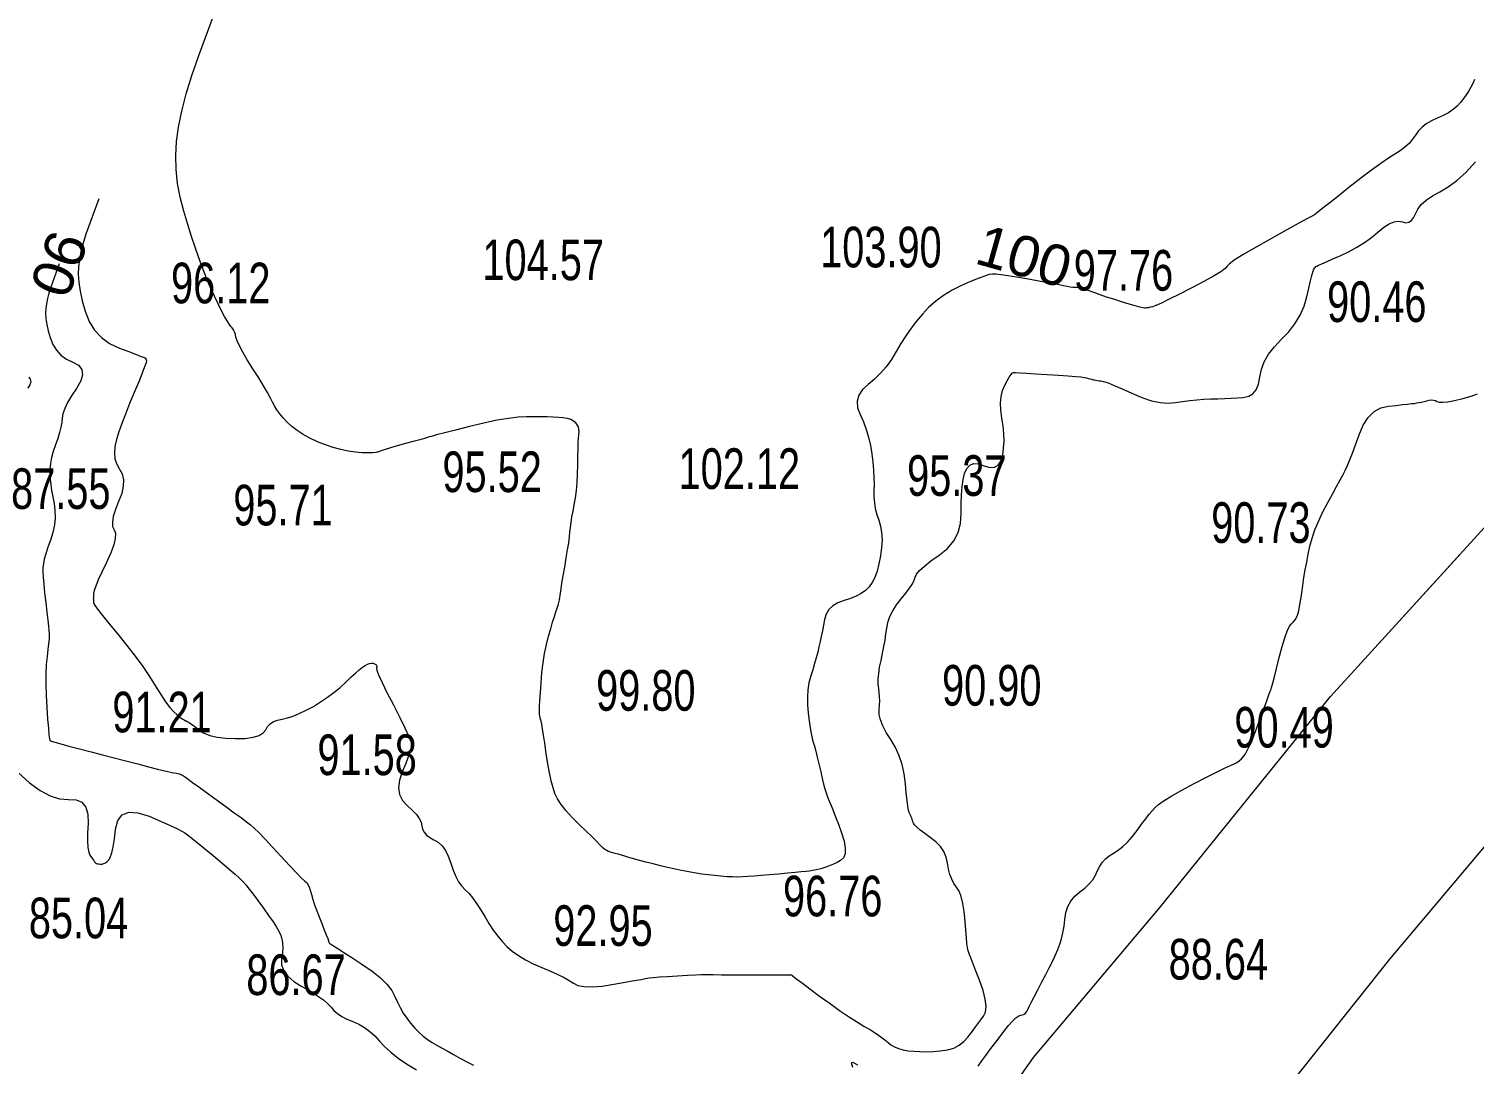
# Model space of a CAD drawing. Header units: metres. Extents: x 431726 to 434411, y 2469261 to 2472412.
# Drawn here: x 433354.3 to 433496.6, y 2471807.9 to 2471909.9 of the extents above; entities that cross this region are included whole.
import ezdxf
from ezdxf.enums import TextEntityAlignment as Align

# ---------------------------------------------------------------- set-up
doc = ezdxf.new("R2010")
doc.units = ezdxf.units.M
doc.header["$MEASUREMENT"] = 0
for name, color, linetype, lineweight in [('CAO DO', 8, 'Continuous', 18), ('duong nhua-ks', 8, 'Continuous', 18), ('MH_DongMuc', 8, 'Continuous', 18), ('MH_DongMuc_Con', 8, 'Continuous', 18)]:
    doc.layers.add(name, color=color, linetype=linetype, lineweight=lineweight)
doc.styles.get("Standard").update_dxf_attribs({"font": 'arial.ttf'})

msp = doc.modelspace()

# ---------------------------------------------------------------- linework, layer by layer
at = {"layer": 'duong nhua-ks', "color": 8, "lineweight": 0}
for points in [[(433368.33, 2471556.01), (433362.87, 2471564.74), (433357.7, 2471576.06), (433353.59, 2471590.62), (433351.42, 2471603.51), (433351.04, 2471615.11), (433352.76, 2471628.58), (433355.38, 2471640.64), (433357.55, 2471646.91), (433364.81, 2471658.81), (433379.7, 2471682.97), (433394.74, 2471705.12), (433412.62, 2471728.84), (433427.36, 2471748.89), (433443.82, 2471767.89), (433457.22, 2471781.68), (433469.72, 2471794.85), (433488.35, 2471818.26), (433505.56, 2471838.7), (433519.47, 2471858.22), (433538.03, 2471883.43), (433551.65, 2471901.7), (433556.9, 2471909.5), (433562.65, 2471919.21)], [(433279.23, 2471625.59), (433293.35, 2471635.18), (433311.92, 2471649.87), (433331.01, 2471667.22), (433349.58, 2471686.45), (433369.7, 2471706.2), (433396.39, 2471734.57), (433409.85, 2471750.52), (433423.6, 2471766.84), (433429.29, 2471774.81), (433442.06, 2471792.73), (433453.25, 2471808.58), (433465.72, 2471823.36), (433482.51, 2471844.12), (433498.96, 2471862.2), (433513.62, 2471877.63), (433525.68, 2471891.33), (433536.97, 2471905.48), (433541.88, 2471912.86)], [(433279.23, 2471625.59), (433293.35, 2471635.18), (433311.92, 2471649.87), (433331.01, 2471667.22), (433349.58, 2471686.45), (433369.7, 2471706.2), (433396.39, 2471734.57), (433409.85, 2471750.52), (433423.6, 2471766.84), (433429.29, 2471774.81), (433442.06, 2471792.73), (433453.25, 2471808.58), (433465.72, 2471823.36), (433482.51, 2471844.12), (433495.37, 2471858.25)], [(433368.33, 2471556.01), (433362.87, 2471564.74), (433357.7, 2471576.06), (433353.59, 2471590.62), (433351.42, 2471603.51), (433351.04, 2471615.11), (433352.76, 2471628.58), (433355.38, 2471640.64), (433357.55, 2471646.91), (433364.81, 2471658.81), (433379.7, 2471682.97), (433394.74, 2471705.12), (433412.62, 2471728.84), (433427.36, 2471748.89), (433443.82, 2471767.89), (433457.22, 2471781.68), (433469.72, 2471794.85), (433488.35, 2471818.26), (433505.56, 2471838.7), (433510.07, 2471845.03)]]:
    msp.add_lwpolyline(points, dxfattribs=at)
at = {"layer": 'MH_DongMuc', "color": 8, "lineweight": 0, "elevation": 90}
for points in [[(433357.31, 2471886.72), (433356.49, 2471884.44), (433356.31, 2471883.85), (433356.17, 2471883.3), (433356.07, 2471882.79), (433356.01, 2471882.33), (433355.99, 2471881.86), (433356.02, 2471881.34), (433356.11, 2471880.76), (433356.25, 2471880.13), (433356.43, 2471879.46), (433356.69, 2471878.79), (433357.05, 2471878.22), (433357.5, 2471877.74), (433358.04, 2471877.35), (433358.68, 2471877.05), (433359.24, 2471876.74), (433359.56, 2471876.33), (433359.63, 2471875.81), (433359.46, 2471875.19), (433359.04, 2471874.46), (433358.55, 2471873.72), (433358.16, 2471873.06), (433357.88, 2471872.48), (433357.7, 2471871.97), (433357.63, 2471871.54), (433357.58, 2471871.12), (433357.49, 2471870.65), (433357.36, 2471870.12), (433357.18, 2471869.54), (433356.96, 2471868.9), (433356.74, 2471868.25), (433356.58, 2471867.64), (433356.47, 2471867.06), (433356.41, 2471866.52), (433356.41, 2471866.02), (433356.44, 2471865.52), (433356.5, 2471864.98), (433356.58, 2471864.4), (433356.69, 2471863.78), (433356.82, 2471863.12), (433356.91, 2471862.43), (433356.93, 2471861.73), (433356.86, 2471861.01), (433356.7, 2471860.28), (433356.46, 2471859.53), (433356.21, 2471858.81), (433356.01, 2471858.18), (433355.86, 2471857.64), (433355.77, 2471857.18), (433355.73, 2471856.81), (433355.73, 2471856.4), (433355.76, 2471855.86), (433355.81, 2471855.17), (433355.89, 2471854.34), (433356, 2471853.37), (433356.12, 2471852.42), (433356.21, 2471851.64), (433356.28, 2471851.03), (433356.32, 2471850.6), (433356.35, 2471850.35), (433356.35, 2471850.12), (433356.33, 2471849.78), (433356.29, 2471849.32), (433356.22, 2471848.75), (433356.14, 2471848.06), (433356.06, 2471847.26), (433356.02, 2471846.36), (433356.01, 2471845.36), (433356.04, 2471844.25), (433356.11, 2471843.03), (433356.19, 2471841.89), (433356.26, 2471840.99), (433356.31, 2471840.34), (433356.36, 2471839.94), (433356.39, 2471839.78), (433356.53, 2471839.72), (433356.89, 2471839.61), (433357.48, 2471839.45), (433358.28, 2471839.24), (433359.31, 2471838.97), (433360.46, 2471838.68), (433361.6, 2471838.39), (433362.75, 2471838.09), (433363.9, 2471837.78), (433365.06, 2471837.48), (433366.12, 2471837.19), (433367.02, 2471836.97), (433367.73, 2471836.79), (433368.27, 2471836.67), (433368.63, 2471836.61), (433368.89, 2471836.56), (433369.14, 2471836.5), (433369.36, 2471836.41), (433369.57, 2471836.3), (433369.75, 2471836.17), (433370.02, 2471835.97), (433370.45, 2471835.65), (433371.06, 2471835.21), (433371.84, 2471834.65), (433372.79, 2471833.97), (433373.75, 2471833.28), (433374.57, 2471832.68), (433375.25, 2471832.19), (433375.77, 2471831.79), (433376.16, 2471831.48), (433376.53, 2471831.16), (433377.01, 2471830.68), (433377.62, 2471830.06), (433378.34, 2471829.29), (433379.18, 2471828.37), (433379.99, 2471827.48), (433380.65, 2471826.78), (433381.14, 2471826.27), (433381.47, 2471825.96), (433381.64, 2471825.84), (433381.73, 2471825.78), (433381.82, 2471825.62), (433381.93, 2471825.38), (433382.04, 2471825.04), (433382.17, 2471824.62), (433382.31, 2471824.13), (433382.48, 2471823.6), (433382.68, 2471823.02), (433382.92, 2471822.41), (433383.18, 2471821.75), (433383.43, 2471821.13), (433383.62, 2471820.64), (433383.76, 2471820.28), (433383.84, 2471820.05), (433383.86, 2471819.95), (433383.86, 2471819.9), (433383.9, 2471819.86), (433383.95, 2471819.8), (433384.03, 2471819.75), (433384.14, 2471819.69), (433384.35, 2471819.56), (433384.76, 2471819.3), (433385.36, 2471818.92), (433386.15, 2471818.41), (433387.14, 2471817.77), (433388.13, 2471817.08), (433388.96, 2471816.42), (433389.6, 2471815.78), (433390.08, 2471815.17), (433390.38, 2471814.59), (433390.62, 2471814.02), (433390.89, 2471813.48), (433391.2, 2471812.95), (433391.54, 2471812.44), (433391.92, 2471811.94), (433392.33, 2471811.47), (433392.73, 2471811.05), (433393.15, 2471810.68), (433393.57, 2471810.36), (433393.99, 2471810.09), (433394.45, 2471809.82), (433394.96, 2471809.53), (433395.53, 2471809.21), (433396.16, 2471808.86), (433396.85, 2471808.48), (433397.53, 2471808.12), (433398.13, 2471807.83)], [(433447.82, 2471807.72), (433448.16, 2471808.23), (433448.55, 2471808.77), (433448.96, 2471809.33), (433449.4, 2471809.91), (433449.86, 2471810.51), (433450.34, 2471811.14), (433450.79, 2471811.72), (433451.19, 2471812.16), (433451.52, 2471812.48), (433451.8, 2471812.67), (433452.01, 2471812.74), (433452.18, 2471812.76), (433452.34, 2471812.83), (433452.48, 2471812.94), (433452.6, 2471813.1), (433452.71, 2471813.31), (433452.84, 2471813.6), (433453.04, 2471814), (433453.31, 2471814.53), (433453.65, 2471815.17), (433454.05, 2471815.94), (433454.47, 2471816.73), (433454.83, 2471817.45), (433455.16, 2471818.1), (433455.43, 2471818.69), (433455.66, 2471819.21), (433455.86, 2471819.72), (433456.02, 2471820.27), (433456.15, 2471820.86), (433456.26, 2471821.5), (433456.33, 2471822.17), (433456.44, 2471822.84), (433456.64, 2471823.44), (433456.93, 2471823.98), (433457.32, 2471824.45), (433457.8, 2471824.87), (433458.3, 2471825.26), (433458.72, 2471825.66), (433459.08, 2471826.08), (433459.36, 2471826.52), (433459.57, 2471826.97), (433459.78, 2471827.4), (433460.04, 2471827.79), (433460.35, 2471828.14), (433460.72, 2471828.44), (433461.14, 2471828.7), (433461.59, 2471828.98), (433462.05, 2471829.34), (433462.51, 2471829.78), (433462.98, 2471830.31), (433463.45, 2471830.92), (433463.9, 2471831.54), (433464.3, 2471832.07), (433464.65, 2471832.53), (433464.96, 2471832.9), (433465.22, 2471833.2), (433465.56, 2471833.5), (433466.11, 2471833.89), (433466.89, 2471834.35), (433467.87, 2471834.91), (433469.08, 2471835.55), (433470.28, 2471836.17), (433471.28, 2471836.68), (433472.06, 2471837.07), (433472.64, 2471837.34), (433473.01, 2471837.5), (433473.26, 2471837.62), (433473.5, 2471837.77), (433473.72, 2471837.97), (433473.93, 2471838.21), (433474.12, 2471838.48), (433474.33, 2471838.86), (433474.58, 2471839.39), (433474.87, 2471840.08), (433475.2, 2471840.93), (433475.57, 2471841.94), (433475.93, 2471842.92), (433476.22, 2471843.7), (433476.43, 2471844.28), (433476.57, 2471844.66), (433476.64, 2471844.83), (433476.7, 2471845.02), (433476.81, 2471845.42), (433476.98, 2471846.05), (433477.19, 2471846.89), (433477.45, 2471847.96), (433477.73, 2471849.03), (433477.99, 2471849.9), (433478.24, 2471850.57), (433478.46, 2471851.03), (433478.67, 2471851.29), (433478.85, 2471851.46), (433479.01, 2471851.66), (433479.14, 2471851.89), (433479.25, 2471852.14), (433479.33, 2471852.41), (433479.4, 2471852.75), (433479.48, 2471853.18), (433479.56, 2471853.71), (433479.66, 2471854.34), (433479.76, 2471855.06), (433479.88, 2471855.83), (433480.01, 2471856.59), (433480.15, 2471857.36), (433480.3, 2471858.14), (433480.47, 2471858.91), (433480.68, 2471859.7), (433480.96, 2471860.52), (433481.31, 2471861.37), (433481.72, 2471862.25), (433482.21, 2471863.17), (433482.69, 2471864.05), (433483.1, 2471864.8), (433483.45, 2471865.45), (433483.73, 2471865.97), (433483.95, 2471866.38), (433484.14, 2471866.8), (433484.38, 2471867.37), (433484.65, 2471868.07), (433484.96, 2471868.91), (433485.31, 2471869.9), (433485.71, 2471870.85), (433486.21, 2471871.61), (433486.79, 2471872.18), (433487.46, 2471872.55), (433488.21, 2471872.72), (433488.95, 2471872.79), (433489.58, 2471872.86), (433490.09, 2471872.91), (433490.48, 2471872.96), (433490.76, 2471872.99), (433490.98, 2471873.03), (433491.22, 2471873.07), (433491.46, 2471873.12), (433491.71, 2471873.18), (433491.97, 2471873.25), (433492.22, 2471873.31), (433492.45, 2471873.33), (433492.65, 2471873.31), (433492.83, 2471873.26), (433492.97, 2471873.17), (433493.19, 2471873.09), (433493.55, 2471873.09), (433494.06, 2471873.15), (433494.72, 2471873.28), (433495.53, 2471873.48), (433496.34, 2471873.7), (433496.98, 2471873.91)], [(433435.45, 2471807.59), (433435.33, 2471808.03), (433435.48, 2471808.11), (433435.91, 2471807.85)]]:
    msp.add_lwpolyline(points, dxfattribs=at)
at = {"layer": 'MH_DongMuc_Con', "color": 8, "lineweight": 0}
for points, elevation in [([(433496.68, 2471904.89), (433496.51, 2471904.48), (433496.32, 2471904.12), (433496.1, 2471903.75), (433495.85, 2471903.38), (433495.58, 2471903), (433495.29, 2471902.62), (433494.96, 2471902.26), (433494.56, 2471901.92), (433494.1, 2471901.61), (433493.59, 2471901.33), (433493.01, 2471901.07), (433492.44, 2471900.81), (433491.93, 2471900.51), (433491.5, 2471900.17), (433491.15, 2471899.81), (433490.86, 2471899.4), (433490.58, 2471898.99), (433490.24, 2471898.59), (433489.83, 2471898.22), (433489.37, 2471897.87), (433488.84, 2471897.54), (433488.21, 2471897.15), (433487.44, 2471896.62), (433486.54, 2471895.96), (433485.49, 2471895.17), (433484.31, 2471894.24), (433483.18, 2471893.34), (433482.29, 2471892.64), (433481.65, 2471892.13), (433481.25, 2471891.81), (433481.09, 2471891.68), (433481.06, 2471891.65), (433481.03, 2471891.63), (433481, 2471891.61), (433480.97, 2471891.59), (433480.94, 2471891.58), (433480.74, 2471891.47), (433480.22, 2471891.18), (433479.37, 2471890.72), (433478.19, 2471890.07), (433476.68, 2471889.23), (433475.17, 2471888.38), (433473.97, 2471887.68), (433473.1, 2471887.14), (433472.55, 2471886.74), (433472.33, 2471886.49), (433472.13, 2471886.27), (433471.69, 2471885.95), (433470.99, 2471885.52), (433470.04, 2471884.99), (433468.84, 2471884.36), (433467.62, 2471883.74), (433466.62, 2471883.25), (433465.85, 2471882.87), (433465.29, 2471882.63), (433464.96, 2471882.51), (433464.75, 2471882.45), (433464.57, 2471882.41), (433464.42, 2471882.38), (433464.29, 2471882.37), (433464.19, 2471882.37), (433464.03, 2471882.39), (433463.73, 2471882.47), (433463.28, 2471882.6), (433462.68, 2471882.77), (433461.93, 2471883), (433461.15, 2471883.24), (433460.45, 2471883.46), (433459.83, 2471883.67), (433459.29, 2471883.86), (433458.84, 2471884.03), (433458.45, 2471884.18), (433458.12, 2471884.28), (433457.85, 2471884.36), (433457.63, 2471884.39), (433457.47, 2471884.39), (433457.32, 2471884.39), (433457.12, 2471884.4), (433456.87, 2471884.43), (433456.57, 2471884.48), (433456.22, 2471884.56), (433455.78, 2471884.65), (433455.2, 2471884.77), (433454.47, 2471884.9), (433453.6, 2471885.06), (433452.58, 2471885.24), (433451.58, 2471885.42), (433450.74, 2471885.55), (433450.07, 2471885.65), (433449.56, 2471885.7), (433449.22, 2471885.71), (433448.89, 2471885.67), (433448.42, 2471885.53), (433447.81, 2471885.3), (433447.06, 2471884.99), (433446.17, 2471884.59), (433445.24, 2471884.12), (433444.4, 2471883.6), (433443.63, 2471883.04), (433442.93, 2471882.43), (433442.32, 2471881.78), (433441.75, 2471881.09), (433441.21, 2471880.38), (433440.69, 2471879.64), (433440.2, 2471878.87), (433439.74, 2471878.08), (433439.26, 2471877.31), (433438.75, 2471876.6), (433438.19, 2471875.95), (433437.6, 2471875.37), (433436.96, 2471874.85), (433436.41, 2471874.34), (433436.05, 2471873.79), (433435.89, 2471873.2), (433435.94, 2471872.56), (433436.18, 2471871.88), (433436.51, 2471871.17), (433436.78, 2471870.42), (433437.01, 2471869.65), (433437.2, 2471868.84), (433437.34, 2471868.01), (433437.44, 2471867.19), (433437.51, 2471866.41), (433437.55, 2471865.69), (433437.57, 2471865.01), (433437.55, 2471864.39), (433437.55, 2471863.79), (433437.59, 2471863.2), (433437.68, 2471862.62), (433437.82, 2471862.05), (433438.01, 2471861.49), (433438.19, 2471860.91), (433438.3, 2471860.27), (433438.34, 2471859.56), (433438.3, 2471858.8), (433438.2, 2471857.97), (433438.04, 2471857.17), (433437.85, 2471856.46), (433437.62, 2471855.85), (433437.36, 2471855.34), (433437.06, 2471854.92), (433436.72, 2471854.57), (433436.29, 2471854.26), (433435.8, 2471853.99), (433435.24, 2471853.76), (433434.6, 2471853.57), (433433.99, 2471853.35), (433433.49, 2471853.06), (433433.1, 2471852.69), (433432.83, 2471852.24), (433432.68, 2471851.7), (433432.58, 2471851.14), (433432.47, 2471850.58), (433432.36, 2471850.04), (433432.25, 2471849.52), (433432.13, 2471849), (433432.01, 2471848.48), (433431.86, 2471847.94), (433431.7, 2471847.36), (433431.52, 2471846.76), (433431.33, 2471846.14), (433431.15, 2471845.48), (433431.04, 2471844.79), (433430.99, 2471844.06), (433431, 2471843.29), (433431.07, 2471842.49), (433431.17, 2471841.72), (433431.27, 2471841.05), (433431.37, 2471840.47), (433431.47, 2471839.99), (433431.57, 2471839.61), (433431.68, 2471839.23), (433431.81, 2471838.75), (433431.95, 2471838.16), (433432.12, 2471837.48), (433432.3, 2471836.69), (433432.48, 2471835.9), (433432.66, 2471835.21), (433432.83, 2471834.62), (433433, 2471834.14), (433433.16, 2471833.76), (433433.33, 2471833.38), (433433.53, 2471832.88), (433433.77, 2471832.27), (433434.04, 2471831.54), (433434.35, 2471830.7), (433434.6, 2471829.87), (433434.72, 2471829.18), (433434.7, 2471828.63), (433434.55, 2471828.23), (433434.26, 2471827.96), (433433.91, 2471827.78), (433433.57, 2471827.62), (433433.24, 2471827.47), (433432.92, 2471827.35), (433432.61, 2471827.25), (433432.31, 2471827.16), (433432.02, 2471827.09), (433431.73, 2471827.02), (433431.46, 2471826.97), (433431.19, 2471826.93), (433430.86, 2471826.89), (433430.39, 2471826.84), (433429.78, 2471826.78), (433429.04, 2471826.71), (433428.15, 2471826.63), (433427.25, 2471826.55), (433426.45, 2471826.48), (433425.74, 2471826.43), (433425.13, 2471826.39), (433424.62, 2471826.36), (433424.15, 2471826.34), (433423.63, 2471826.35), (433423.08, 2471826.37), (433422.48, 2471826.42), (433421.85, 2471826.48), (433421.22, 2471826.56), (433420.61, 2471826.64), (433420.03, 2471826.73), (433419.49, 2471826.82), (433418.97, 2471826.91), (433418.43, 2471827.02), (433417.85, 2471827.14), (433417.22, 2471827.29), (433416.54, 2471827.45), (433415.81, 2471827.63), (433415.1, 2471827.81), (433414.46, 2471827.98), (433413.9, 2471828.13), (433413.42, 2471828.26), (433413.02, 2471828.39), (433412.68, 2471828.49), (433412.36, 2471828.59), (433412.08, 2471828.67), (433411.83, 2471828.74), (433411.61, 2471828.8), (433411.41, 2471828.86), (433411.23, 2471828.95), (433411.06, 2471829.05), (433410.9, 2471829.18), (433410.75, 2471829.33), (433410.54, 2471829.55), (433410.22, 2471829.88), (433409.77, 2471830.32), (433409.2, 2471830.86), (433408.51, 2471831.53), (433407.82, 2471832.22), (433407.24, 2471832.87), (433406.76, 2471833.48), (433406.4, 2471834.05), (433406.14, 2471834.57), (433405.95, 2471835.13), (433405.76, 2471835.81), (433405.59, 2471836.6), (433405.43, 2471837.5), (433405.28, 2471838.52), (433405.14, 2471839.51), (433405.02, 2471840.32), (433404.92, 2471840.95), (433404.84, 2471841.41), (433404.77, 2471841.69), (433404.72, 2471841.88), (433404.68, 2471842.05), (433404.65, 2471842.21), (433404.63, 2471842.36), (433404.61, 2471842.49), (433404.61, 2471842.71), (433404.63, 2471843.12), (433404.66, 2471843.71), (433404.7, 2471844.48), (433404.77, 2471845.44), (433404.85, 2471846.47), (433404.97, 2471847.44), (433405.12, 2471848.36), (433405.3, 2471849.23), (433405.51, 2471850.05), (433405.72, 2471850.79), (433405.91, 2471851.44), (433406.08, 2471851.99), (433406.23, 2471852.45), (433406.35, 2471852.81), (433406.45, 2471853.12), (433406.53, 2471853.39), (433406.59, 2471853.64), (433406.63, 2471853.86), (433406.65, 2471854.05), (433406.68, 2471854.31), (433406.74, 2471854.72), (433406.83, 2471855.28), (433406.95, 2471856), (433407.1, 2471856.87), (433407.25, 2471857.76), (433407.38, 2471858.55), (433407.49, 2471859.24), (433407.56, 2471859.83), (433407.61, 2471860.31), (433407.66, 2471860.76), (433407.73, 2471861.26), (433407.81, 2471861.8), (433407.92, 2471862.38), (433408.04, 2471863.01), (433408.16, 2471863.69), (433408.25, 2471864.42), (433408.32, 2471865.2), (433408.36, 2471866.03), (433408.38, 2471866.92), (433408.39, 2471867.77), (433408.41, 2471868.5), (433408.43, 2471869.09), (433408.46, 2471869.56), (433408.5, 2471869.9), (433408.53, 2471870.17), (433408.5, 2471870.43), (433408.44, 2471870.66), (433408.33, 2471870.88), (433408.18, 2471871.08), (433407.98, 2471871.25), (433407.7, 2471871.39), (433407.37, 2471871.5), (433406.96, 2471871.57), (433406.49, 2471871.61), (433405.96, 2471871.63), (433405.38, 2471871.65), (433404.75, 2471871.66), (433404.08, 2471871.67), (433403.35, 2471871.67), (433402.53, 2471871.63), (433401.55, 2471871.51), (433400.42, 2471871.32), (433399.15, 2471871.05), (433397.72, 2471870.71), (433396.35, 2471870.36), (433395.28, 2471870.09), (433394.49, 2471869.88), (433393.98, 2471869.74), (433393.76, 2471869.68), (433393.6, 2471869.63), (433393.29, 2471869.53), (433392.82, 2471869.4), (433392.19, 2471869.23), (433391.41, 2471869.02), (433390.61, 2471868.8), (433389.95, 2471868.61), (433389.42, 2471868.45), (433389.03, 2471868.32), (433388.77, 2471868.22), (433388.53, 2471868.15), (433388.18, 2471868.12), (433387.73, 2471868.11), (433387.17, 2471868.13), (433386.5, 2471868.19), (433385.78, 2471868.29), (433385.05, 2471868.44), (433384.3, 2471868.64), (433383.54, 2471868.9), (433382.77, 2471869.21), (433382.02, 2471869.56), (433381.35, 2471869.93), (433380.76, 2471870.31), (433380.23, 2471870.71), (433379.77, 2471871.14), (433379.38, 2471871.56), (433379.04, 2471871.96), (433378.75, 2471872.36), (433378.51, 2471872.73), (433378.33, 2471873.1), (433378.13, 2471873.51), (433377.83, 2471874.05), (433377.45, 2471874.71), (433376.97, 2471875.49), (433376.4, 2471876.39), (433375.85, 2471877.28), (433375.4, 2471878.04), (433375.07, 2471878.66), (433374.85, 2471879.15), (433374.73, 2471879.5), (433374.67, 2471879.77), (433374.59, 2471880.02), (433374.49, 2471880.23), (433374.37, 2471880.41), (433374.24, 2471880.57), (433374.08, 2471880.77), (433373.87, 2471881.1), (433373.61, 2471881.54), (433373.31, 2471882.11), (433372.97, 2471882.8), (433372.61, 2471883.56), (433372.27, 2471884.31), (433371.94, 2471885.07), (433371.63, 2471885.83), (433371.33, 2471886.6), (433371.03, 2471887.42), (433370.71, 2471888.37), (433370.36, 2471889.43), (433369.98, 2471890.61), (433369.59, 2471891.92), (433369.23, 2471893.28), (433368.98, 2471894.65), (433368.84, 2471896.02), (433368.81, 2471897.39), (433368.88, 2471898.76), (433369.07, 2471900.19), (433369.39, 2471901.76), (433369.82, 2471903.46), (433370.38, 2471905.29), (433371.06, 2471907.25), (433372.93, 2471912.31)], 98), ([(433361.22, 2471893.12), (433359.96, 2471889.65), (433359.69, 2471888.75), (433359.47, 2471887.92), (433359.32, 2471887.14), (433359.23, 2471886.44), (433359.2, 2471885.72), (433359.25, 2471884.92), (433359.38, 2471884.05), (433359.59, 2471883.1), (433359.87, 2471882.06), (433360.27, 2471881.06), (433360.8, 2471880.19), (433361.48, 2471879.46), (433362.29, 2471878.87), (433363.25, 2471878.42), (433364.17, 2471878.08), (433364.89, 2471877.81), (433365.41, 2471877.61), (433365.72, 2471877.49), (433365.83, 2471877.45), (433365.84, 2471877.44), (433365.84, 2471877.43), (433365.85, 2471877.42), (433365.85, 2471877.41), (433365.85, 2471877.4), (433365.86, 2471877.39), (433365.86, 2471877.35), (433365.88, 2471877.31), (433365.89, 2471877.24), (433365.91, 2471877.17), (433365.88, 2471876.98), (433365.74, 2471876.57), (433365.5, 2471875.95), (433365.16, 2471875.12), (433364.72, 2471874.07), (433364.25, 2471872.96), (433363.84, 2471871.94), (433363.49, 2471871.01), (433363.19, 2471870.17), (433362.96, 2471869.42), (433362.8, 2471868.74), (433362.76, 2471868.11), (433362.82, 2471867.53), (433362.99, 2471867), (433363.28, 2471866.52), (433363.54, 2471866.04), (433363.66, 2471865.47), (433363.64, 2471864.83), (433363.48, 2471864.11), (433363.18, 2471863.31), (433362.86, 2471862.53), (433362.65, 2471861.86), (433362.56, 2471861.3), (433362.59, 2471860.86), (433362.73, 2471860.53), (433362.86, 2471860.19), (433362.85, 2471859.69), (433362.7, 2471859.05), (433362.41, 2471858.26), (433361.98, 2471857.32), (433361.53, 2471856.38), (433361.17, 2471855.61), (433360.92, 2471855), (433360.76, 2471854.55), (433360.7, 2471854.26), (433360.7, 2471854.07), (433360.69, 2471853.92), (433360.69, 2471853.81), (433360.68, 2471853.74), (433360.68, 2471853.72), (433360.69, 2471853.7), (433360.69, 2471853.65), (433360.69, 2471853.59), (433360.7, 2471853.5), (433360.71, 2471853.38), (433360.81, 2471853.16), (433361.1, 2471852.73), (433361.58, 2471852.1), (433362.24, 2471851.28), (433363.09, 2471850.25), (433363.99, 2471849.14), (433364.81, 2471848.08), (433365.55, 2471847.06), (433366.22, 2471846.09), (433366.8, 2471845.15), (433367.32, 2471844.31), (433367.8, 2471843.6), (433368.22, 2471843.03), (433368.6, 2471842.6), (433368.93, 2471842.3), (433369.21, 2471842.1), (433369.44, 2471841.93), (433369.63, 2471841.82), (433369.76, 2471841.74), (433369.84, 2471841.71), (433369.94, 2471841.67), (433370.11, 2471841.56), (433370.35, 2471841.39), (433370.67, 2471841.15), (433371.06, 2471840.84), (433371.55, 2471840.53), (433372.16, 2471840.29), (433372.89, 2471840.11), (433373.74, 2471840.01), (433374.7, 2471839.97), (433375.64, 2471840), (433376.41, 2471840.11), (433377, 2471840.28), (433377.42, 2471840.53), (433377.66, 2471840.84), (433377.85, 2471841.17), (433378.11, 2471841.44), (433378.43, 2471841.65), (433378.82, 2471841.8), (433379.27, 2471841.9), (433379.79, 2471842.01), (433380.35, 2471842.19), (433380.97, 2471842.44), (433381.63, 2471842.76), (433382.35, 2471843.15), (433383.06, 2471843.58), (433383.74, 2471844.04), (433384.38, 2471844.51), (433384.98, 2471845.01), (433385.54, 2471845.53), (433386.04, 2471846.02), (433386.49, 2471846.43), (433386.87, 2471846.76), (433387.2, 2471847.01), (433387.46, 2471847.18), (433387.68, 2471847.29), (433387.89, 2471847.37), (433388.07, 2471847.4), (433388.23, 2471847.39), (433388.37, 2471847.34), (433388.49, 2471847.27), (433388.57, 2471847.2), (433388.61, 2471847.12), (433388.61, 2471847.03), (433388.57, 2471846.94), (433388.6, 2471846.72), (433388.78, 2471846.24), (433389.11, 2471845.51), (433389.59, 2471844.52), (433390.23, 2471843.29), (433390.87, 2471842.04), (433391.37, 2471841.02), (433391.73, 2471840.24), (433391.95, 2471839.69), (433392.02, 2471839.38), (433391.99, 2471839.11), (433391.88, 2471838.71), (433391.7, 2471838.18), (433391.44, 2471837.51), (433391.11, 2471836.71), (433390.84, 2471835.88), (433390.75, 2471835.13), (433390.84, 2471834.46), (433391.12, 2471833.88), (433391.59, 2471833.38), (433392.09, 2471832.93), (433392.49, 2471832.51), (433392.78, 2471832.11), (433392.96, 2471831.73), (433393.03, 2471831.38), (433393.1, 2471831.05), (433393.25, 2471830.75), (433393.49, 2471830.48), (433393.81, 2471830.24), (433394.22, 2471830.02), (433394.64, 2471829.77), (433395.02, 2471829.41), (433395.36, 2471828.95), (433395.64, 2471828.38), (433395.88, 2471827.7), (433396.11, 2471827.02), (433396.37, 2471826.41), (433396.65, 2471825.88), (433396.97, 2471825.44), (433397.31, 2471825.08), (433397.68, 2471824.71), (433398.05, 2471824.27), (433398.43, 2471823.74), (433398.82, 2471823.13), (433399.22, 2471822.45), (433399.63, 2471821.75), (433400.06, 2471821.1), (433400.5, 2471820.51), (433400.96, 2471819.97), (433401.43, 2471819.48), (433401.94, 2471819.03), (433402.55, 2471818.6), (433403.23, 2471818.19), (433404, 2471817.8), (433404.85, 2471817.43), (433405.69, 2471817.08), (433406.42, 2471816.74), (433407.04, 2471816.44), (433407.55, 2471816.15), (433407.96, 2471815.88), (433408.39, 2471815.67), (433409.01, 2471815.56), (433409.81, 2471815.54), (433410.78, 2471815.61), (433411.93, 2471815.78), (433413.05, 2471815.98), (433413.94, 2471816.14), (433414.61, 2471816.26), (433415.04, 2471816.34), (433415.24, 2471816.39), (433415.43, 2471816.42), (433415.82, 2471816.45), (433416.42, 2471816.5), (433417.21, 2471816.55), (433418.21, 2471816.61), (433419.2, 2471816.67), (433419.97, 2471816.71), (433420.53, 2471816.74), (433420.88, 2471816.75), (433421.02, 2471816.75), (433421.21, 2471816.74), (433421.71, 2471816.73), (433422.53, 2471816.72), (433423.66, 2471816.72), (433425.12, 2471816.72), (433426.57, 2471816.72), (433427.7, 2471816.72), (433428.52, 2471816.72), (433429.02, 2471816.72), (433429.2, 2471816.72), (433429.23, 2471816.72), (433429.26, 2471816.72), (433429.29, 2471816.72), (433429.32, 2471816.72), (433429.36, 2471816.72), (433429.4, 2471816.72), (433429.43, 2471816.71), (433429.46, 2471816.69), (433429.48, 2471816.68), (433429.5, 2471816.65), (433429.63, 2471816.55), (433429.96, 2471816.29), (433430.5, 2471815.89), (433431.24, 2471815.33), (433432.2, 2471814.62), (433433.22, 2471813.88), (433434.16, 2471813.21), (433435.03, 2471812.62), (433435.83, 2471812.1), (433436.55, 2471811.67), (433437.2, 2471811.28), (433437.76, 2471810.93), (433438.23, 2471810.6), (433438.62, 2471810.31), (433438.93, 2471810.05), (433439.22, 2471809.82), (433439.56, 2471809.62), (433439.96, 2471809.46), (433440.41, 2471809.33), (433440.92, 2471809.24), (433441.47, 2471809.18), (433442.06, 2471809.15), (433442.7, 2471809.14), (433443.37, 2471809.16), (433444.08, 2471809.21), (433444.78, 2471809.31), (433445.4, 2471809.5), (433445.94, 2471809.78), (433446.41, 2471810.13), (433446.8, 2471810.57), (433447.14, 2471811.04), (433447.47, 2471811.49), (433447.77, 2471811.9), (433448.06, 2471812.28), (433448.33, 2471812.64), (433448.53, 2471813.05), (433448.58, 2471813.61), (433448.5, 2471814.32), (433448.29, 2471815.18), (433447.94, 2471816.18), (433447.55, 2471817.16), (433447.25, 2471817.95), (433447.02, 2471818.55), (433446.87, 2471818.97), (433446.79, 2471819.19), (433446.75, 2471819.41), (433446.7, 2471819.8), (433446.65, 2471820.37), (433446.59, 2471821.1), (433446.52, 2471822.01), (433446.44, 2471822.94), (433446.31, 2471823.74), (433446.14, 2471824.41), (433445.93, 2471824.94), (433445.68, 2471825.35), (433445.42, 2471825.71), (433445.21, 2471826.13), (433445.03, 2471826.6), (433444.9, 2471827.13), (433444.8, 2471827.71), (433444.67, 2471828.3), (433444.44, 2471828.85), (433444.1, 2471829.35), (433443.65, 2471829.82), (433443.09, 2471830.25), (433442.54, 2471830.63), (433442.1, 2471830.96), (433441.77, 2471831.24), (433441.55, 2471831.47), (433441.44, 2471831.65), (433441.38, 2471831.79), (433441.34, 2471831.92), (433441.3, 2471832.03), (433441.27, 2471832.12), (433441.24, 2471832.19), (433441.21, 2471832.26), (433441.18, 2471832.34), (433441.13, 2471832.45), (433441.08, 2471832.57), (433441.02, 2471832.7), (433440.95, 2471832.93), (433440.88, 2471833.33), (433440.8, 2471833.89), (433440.73, 2471834.63), (433440.65, 2471835.53), (433440.53, 2471836.5), (433440.32, 2471837.42), (433440.03, 2471838.29), (433439.66, 2471839.1), (433439.2, 2471839.87), (433438.75, 2471840.59), (433438.42, 2471841.24), (433438.19, 2471841.83), (433438.07, 2471842.36), (433438.07, 2471842.82), (433438.1, 2471843.26), (433438.11, 2471843.68), (433438.1, 2471844.1), (433438.07, 2471844.5), (433438.01, 2471844.91), (433437.97, 2471845.34), (433437.97, 2471845.83), (433438.01, 2471846.38), (433438.1, 2471847), (433438.24, 2471847.68), (433438.39, 2471848.38), (433438.53, 2471849.04), (433438.64, 2471849.68), (433438.73, 2471850.28), (433438.81, 2471850.86), (433438.92, 2471851.42), (433439.12, 2471851.99), (433439.4, 2471852.56), (433439.77, 2471853.15), (433440.23, 2471853.74), (433440.69, 2471854.3), (433441.06, 2471854.79), (433441.33, 2471855.22), (433441.51, 2471855.58), (433441.6, 2471855.87), (433441.73, 2471856.16), (433442.03, 2471856.53), (433442.51, 2471856.97), (433443.15, 2471857.48), (433443.97, 2471858.05), (433444.78, 2471858.71), (433445.4, 2471859.45), (433445.84, 2471860.26), (433446.08, 2471861.16), (433446.14, 2471862.13), (433446.13, 2471863.11), (433446.15, 2471863.99), (433446.22, 2471864.78), (433446.32, 2471865.48), (433446.47, 2471866.09), (433446.68, 2471866.58), (433446.97, 2471866.9), (433447.36, 2471867.05), (433447.83, 2471867.03), (433448.4, 2471866.85), (433448.96, 2471866.68), (433449.42, 2471866.7), (433449.78, 2471866.9), (433450.05, 2471867.3), (433450.22, 2471867.88), (433450.31, 2471868.56), (433450.35, 2471869.27), (433450.34, 2471870), (433450.27, 2471870.76), (433450.14, 2471871.54), (433450.04, 2471872.31), (433450.01, 2471873.01), (433450.07, 2471873.66), (433450.2, 2471874.25), (433450.42, 2471874.77), (433450.66, 2471875.22), (433450.87, 2471875.57), (433451.04, 2471875.82), (433451.17, 2471875.97), (433451.27, 2471876.03), (433451.47, 2471876.02), (433451.9, 2471876), (433452.56, 2471875.96), (433453.46, 2471875.91), (433454.59, 2471875.84), (433455.73, 2471875.77), (433456.67, 2471875.7), (433457.4, 2471875.64), (433457.93, 2471875.59), (433458.25, 2471875.54), (433458.46, 2471875.49), (433458.65, 2471875.45), (433458.83, 2471875.4), (433458.98, 2471875.36), (433459.12, 2471875.32), (433459.25, 2471875.29), (433459.39, 2471875.26), (433459.55, 2471875.24), (433459.71, 2471875.22), (433459.89, 2471875.21), (433460.15, 2471875.15), (433460.59, 2471875), (433461.2, 2471874.75), (433461.98, 2471874.41), (433462.92, 2471873.98), (433463.92, 2471873.55), (433464.86, 2471873.25), (433465.72, 2471873.07), (433466.52, 2471873.01), (433467.25, 2471873.07), (433467.94, 2471873.18), (433468.64, 2471873.27), (433469.34, 2471873.34), (433470.03, 2471873.39), (433470.73, 2471873.42), (433471.41, 2471873.44), (433472.07, 2471873.47), (433472.71, 2471873.5), (433473.32, 2471873.53), (433473.91, 2471873.56), (433474.44, 2471873.68), (433474.86, 2471873.93), (433475.19, 2471874.33), (433475.42, 2471874.88), (433475.55, 2471875.58), (433475.69, 2471876.34), (433475.98, 2471877.09), (433476.4, 2471877.84), (433476.97, 2471878.57), (433477.68, 2471879.3), (433478.39, 2471880.04), (433479, 2471880.83), (433479.5, 2471881.67), (433479.89, 2471882.55), (433480.16, 2471883.48), (433480.36, 2471884.34), (433480.53, 2471885.04), (433480.66, 2471885.57), (433480.76, 2471885.92), (433480.81, 2471886.11), (433480.86, 2471886.21), (433480.92, 2471886.3), (433480.98, 2471886.38), (433481.06, 2471886.45), (433481.15, 2471886.5), (433481.31, 2471886.59), (433481.63, 2471886.73), (433482.1, 2471886.94), (433482.72, 2471887.22), (433483.5, 2471887.56), (433484.32, 2471887.95), (433485.1, 2471888.38), (433485.83, 2471888.84), (433486.52, 2471889.33), (433487.15, 2471889.85), (433487.74, 2471890.33), (433488.28, 2471890.67), (433488.76, 2471890.87), (433489.2, 2471890.93), (433489.58, 2471890.86), (433489.91, 2471890.78), (433490.21, 2471890.82), (433490.46, 2471890.98), (433490.68, 2471891.26), (433490.86, 2471891.66), (433491.08, 2471892.12), (433491.43, 2471892.56), (433491.92, 2471892.99), (433492.53, 2471893.41), (433493.27, 2471893.82), (433494.09, 2471894.3), (433494.95, 2471894.95), (433495.84, 2471895.77), (433496.77, 2471896.76)], 92), ([(433354.33, 2471875.56), (433354.48, 2471875.36), (433354.52, 2471875.11), (433354.44, 2471874.81), (433354.23, 2471874.47)], 88), ([(433353.29, 2471836.63), (433354.4, 2471835.62), (433355.45, 2471834.85), (433356.44, 2471834.33), (433357.37, 2471834.04), (433358.25, 2471833.99), (433359, 2471833.96), (433359.57, 2471833.7), (433359.95, 2471833.23), (433360.15, 2471832.53), (433360.17, 2471831.61), (433360.11, 2471830.66), (433360.1, 2471829.87), (433360.14, 2471829.25), (433360.23, 2471828.78), (433360.36, 2471828.48), (433360.51, 2471828.27), (433360.63, 2471828.1), (433360.73, 2471827.96), (433360.8, 2471827.85), (433360.86, 2471827.78), (433360.91, 2471827.73), (433360.99, 2471827.69), (433361.09, 2471827.65), (433361.22, 2471827.63), (433361.37, 2471827.61), (433361.54, 2471827.61), (433361.71, 2471827.66), (433361.87, 2471827.74), (433362.04, 2471827.86), (433362.2, 2471828.02), (433362.36, 2471828.28), (433362.51, 2471828.71), (433362.65, 2471829.31), (433362.77, 2471830.09), (433362.88, 2471831.04), (433363.1, 2471831.91), (433363.53, 2471832.48), (433364.19, 2471832.74), (433365.08, 2471832.68), (433366.18, 2471832.32), (433367.29, 2471831.84), (433368.2, 2471831.44), (433368.9, 2471831.11), (433369.4, 2471830.86), (433369.69, 2471830.69), (433369.95, 2471830.5), (433370.37, 2471830.18), (433370.92, 2471829.73), (433371.63, 2471829.16), (433372.49, 2471828.46), (433373.35, 2471827.74), (433374.07, 2471827.13), (433374.66, 2471826.62), (433375.11, 2471826.2), (433375.42, 2471825.89), (433375.69, 2471825.58), (433376.03, 2471825.16), (433376.44, 2471824.64), (433376.9, 2471824.02), (433377.43, 2471823.29), (433377.95, 2471822.56), (433378.38, 2471821.93), (433378.73, 2471821.39), (433378.98, 2471820.94), (433379.15, 2471820.59), (433379.25, 2471820.25), (433379.31, 2471819.86), (433379.33, 2471819.4), (433379.3, 2471818.88), (433379.22, 2471818.3), (433379.23, 2471817.7), (433379.43, 2471817.12), (433379.83, 2471816.58), (433380.43, 2471816.05), (433381.23, 2471815.56), (433382.06, 2471815.09), (433382.77, 2471814.65), (433383.34, 2471814.24), (433383.78, 2471813.87), (433384.09, 2471813.52), (433384.37, 2471813.19), (433384.73, 2471812.89), (433385.16, 2471812.61), (433385.66, 2471812.35), (433386.23, 2471812.11), (433386.82, 2471811.84), (433387.38, 2471811.52), (433387.91, 2471811.14), (433388.4, 2471810.69), (433388.86, 2471810.18), (433389.36, 2471809.64), (433389.97, 2471809.08), (433390.69, 2471808.51), (433391.53, 2471807.94), (433392.49, 2471807.35)], 88)]:
    msp.add_lwpolyline(points, dxfattribs=dict(at, elevation=elevation))

# ---------------------------------------------------------------- texts
at = {"layer": 'CAO DO', "color": 8, "lineweight": 0, "width": 0.7}
for s, p in [('103.90', (433432.25, 2471886.38, 103.9)), ('104.57', (433399, 2471885.12, 104.57)), ('97.76', (433457.22, 2471884.09, 97.76)), ('96.12', (433368.34, 2471882.84, 96.12)), ('90.46', (433482.16, 2471881, 90.46)), ('102.12', (433418.31, 2471864.56, 102.12)), ('95.52', (433395.06, 2471864.25, 95.52)), ('95.37', (433440.81, 2471863.88, 95.37)), ('87.55', (433352.59, 2471862.59, 87.55)), ('95.71', (433374.47, 2471860.97, 95.71)), ('90.73', (433470.75, 2471859.25, 90.73)), ('90.90', (433444.25, 2471843.22, 90.9)), ('99.80', (433410.19, 2471842.72, 99.8)), ('91.21', (433362.56, 2471840.59, 91.2)), ('90.49', (433473.03, 2471839.09, 90.49)), ('91.58', (433382.75, 2471836.38, 91.58)), ('96.76', (433428.59, 2471822.47, 96.76)), ('85.04', (433354.34, 2471820.31, 85.04)), ('92.95', (433405.97, 2471819.56, 92.95)), ('88.64', (433466.56, 2471816.25, 88.64)), ('86.67', (433375.75, 2471814.72, 86.67))]:
    msp.add_text(s, height=4, dxfattribs=at).set_placement(p)
at = {"layer": 'MH_DongMuc', "color": 8, "lineweight": 0}
for s, rotation, p in [('90', 250.0883, (433357.31, 2471886.72, 90)), ('100', 344.3138, (433452.34, 2471887.48, 100))]:
    msp.add_text(s, height=4, rotation=rotation, dxfattribs=at).set_placement(p, align=Align.MIDDLE)

doc.saveas('drawing.dxf')
